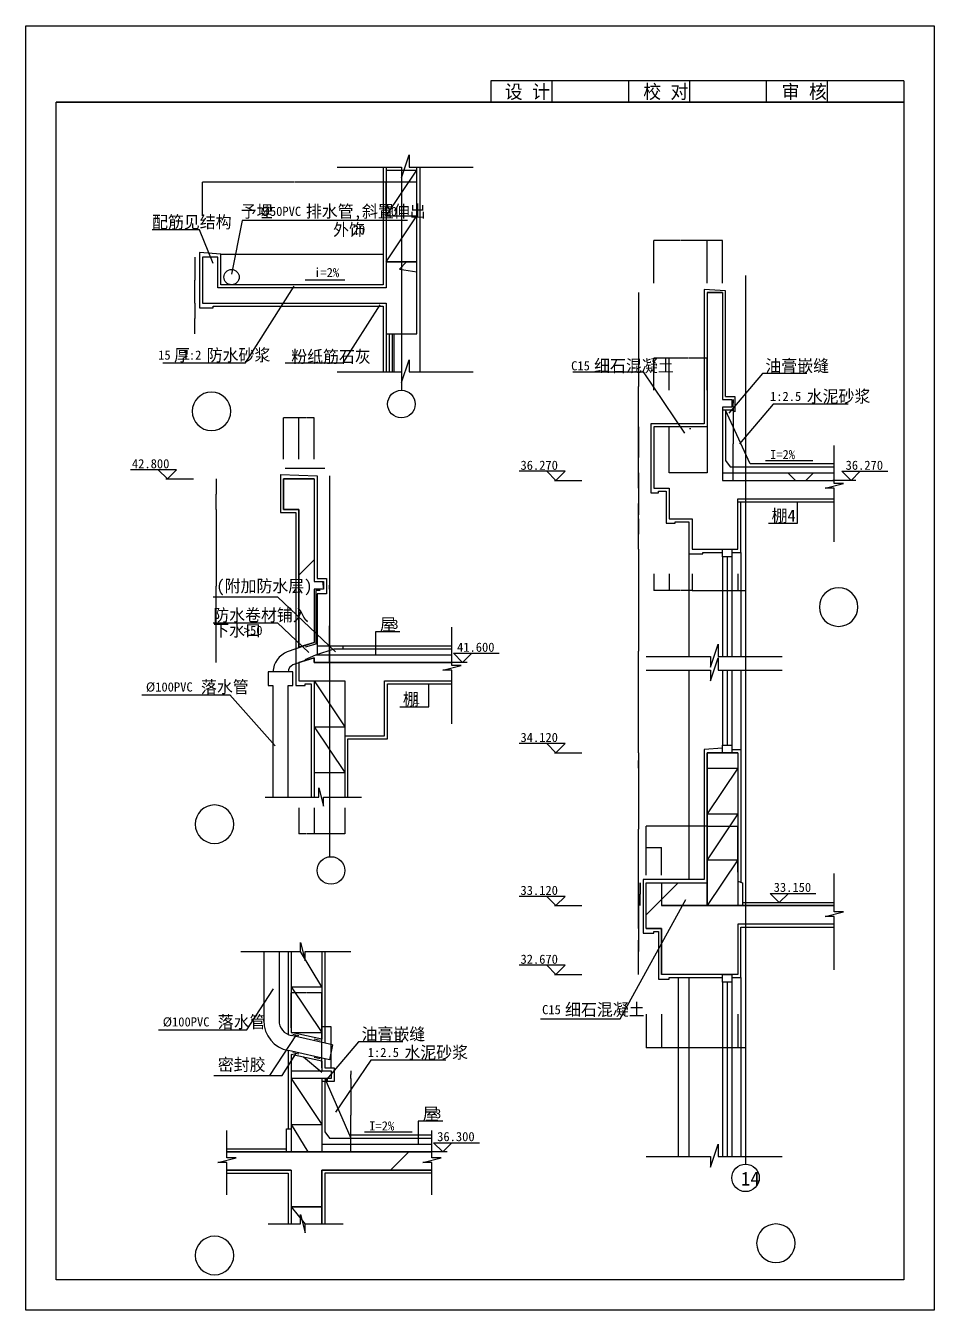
# Model space of a CAD drawing. Header units: metres. Extents: x 0 to 25594, y 0 to 38169.
# Drawn here: x 4364 to 10304, y 28284 to 36684 of the extents above; entities that cross this region are included whole.
import ezdxf

# ---------------------------------------------------------------- set-up
doc = ezdxf.new("R2010")
doc.units = ezdxf.units.M
for name, color, linetype in [('DIM', 126, 'Continuous'), ('DOOR', 4, 'Continuous'), ('HATCH', 255, 'Continuous'), ('HZ', 6, 'Continuous'), ('L', 65, 'Continuous'), ('PUB_TEXT', 7, 'Continuous'), ('TK', 143, 'Continuous'), ('WALL', 7, 'Continuous')]:
    doc.layers.add(name, color=color, linetype=linetype)
doc.dimstyles.get("Standard").update_dxf_attribs({"dimtxt": 2.5, "dimasz": 2.5, "dimexe": 1.25, "dimexo": 0.625, "dimtad": 1, "dimcen": 2.5, "dimazin": 3, "dimtfac": 1, "dimtmove": 0, "dimatfit": 3})

# ---------------------------------------------------------------- blocks, each defined once
blk = doc.blocks.new('B')
at = {"layer": 'DIM'}
for p, q in [((0, 0), (-200, 200)), ((-200, 200), (800, 200)), ((0, 0), (200, 200))]:
    blk.add_line(p, q, dxfattribs=at)
blk = doc.blocks.new('_INDEX1')
blk.add_lwpolyline([(-0.5, 0, 1), (0.5, 0, 1)], format="xyb", close=True)
blk = doc.blocks.new('*D66')
for p, q in [((8868.5, 35280), (8819.75, 35280)), ((8820, 35000), (8820, 35280)), ((8920.25, 35280), (8871.5, 35280)), ((8920, 35000), (8920, 35280))]:
    blk.add_line(p, q)
at = {"layer": 'Defpoints'}
for p in [(8920, 35280), (8820, 35000), (8920, 35000)]:
    blk.add_point(p, dxfattribs=at)
at = {"layer": 'DIM', "insert": (8870, 35280), "char_height": 1, "attachment_point": 5}
blk.add_mtext('100', dxfattribs=at)
blk = doc.blocks.new('*D67')
for p, q in [((8643.5, 35280), (8469.75, 35280)), ((8470, 35000), (8470, 35280)), ((8820.25, 35280), (8646.5, 35280)), ((8820, 35000), (8820, 35280))]:
    blk.add_line(p, q)
at = {"layer": 'Defpoints'}
for p in [(8820, 35280), (8470, 35000), (8820, 35000)]:
    blk.add_point(p, dxfattribs=at)
at = {"layer": 'DIM', "insert": (8645, 35280), "char_height": 1, "attachment_point": 5}
blk.add_mtext('350', dxfattribs=at)
blk = doc.blocks.new('*D68')
for p, q in [((8370, 34940), (8370, 34325)), ((8369.75, 34325), (8369.5, 34325)), ((8370, 33710), (8370, 34325)), ((8370, 34325), (8370, 34325)), ((8370.25, 34325), (8370.5, 34325))]:
    blk.add_line(p, q)
at = {"layer": 'Defpoints'}
for p in [(8370, 34940), (8370, 34325), (8370, 33710)]:
    blk.add_point(p, dxfattribs=at)
at = {"layer": 'DIM', "insert": (8370, 34326.125), "char_height": 1, "attachment_point": 5}
blk.add_mtext('1350', dxfattribs=at)
blk = doc.blocks.new('*D69')
for p, q in [((8370, 33710), (8370, 33485)), ((8369.75, 33485), (8369.5, 33485)), ((8370, 33260), (8370, 33485)), ((8370, 33485), (8370, 33485)), ((8370.25, 33485), (8370.5, 33485))]:
    blk.add_line(p, q)
at = {"layer": 'Defpoints'}
for p in [(8370, 33710), (8370, 33485), (8370, 33260)]:
    blk.add_point(p, dxfattribs=at)
at = {"layer": 'DIM', "insert": (8370, 33486.125), "char_height": 1, "attachment_point": 5}
blk.add_mtext('0', dxfattribs=at)
blk = doc.blocks.new('*D70')
for p, q in [((8370, 33260), (8370, 32595)), ((8369.75, 32595), (8369.5, 32595)), ((8370, 31930), (8370, 32595)), ((8370, 32595), (8370, 32595)), ((8370.25, 32595), (8370.5, 32595))]:
    blk.add_line(p, q)
at = {"layer": 'Defpoints'}
for p in [(8370, 33260), (8370, 32595), (8370, 31930)]:
    blk.add_point(p, dxfattribs=at)
at = {"layer": 'DIM', "insert": (8370, 32596.125), "char_height": 1, "attachment_point": 5}
blk.add_mtext('1700', dxfattribs=at)
blk = doc.blocks.new('*D71')
for p, q in [((8370, 31930), (8370, 31430)), ((8369.75, 31430), (8369.5, 31430)), ((8370, 30930), (8370, 31430)), ((8370, 31430), (8370, 31430)), ((8370.25, 31430), (8370.5, 31430))]:
    blk.add_line(p, q)
at = {"layer": 'Defpoints'}
for p in [(8370, 31930), (8370, 31430), (8370, 30930)]:
    blk.add_point(p, dxfattribs=at)
at = {"layer": 'DIM', "insert": (8370, 31431.125), "char_height": 1, "attachment_point": 5}
blk.add_mtext('0', dxfattribs=at)
blk = doc.blocks.new('*D72')
for p, q in [((8370, 30930), (8370, 30705)), ((8369.75, 30705), (8369.5, 30705)), ((8370, 30480), (8370, 30705)), ((8370, 30705), (8370, 30705)), ((8370.25, 30705), (8370.5, 30705))]:
    blk.add_line(p, q)
at = {"layer": 'Defpoints'}
for p in [(8370, 30930), (8370, 30705), (8370, 30480)]:
    blk.add_point(p, dxfattribs=at)
at = {"layer": 'DIM', "insert": (8370, 30706.125), "char_height": 1, "attachment_point": 5}
blk.add_mtext('0', dxfattribs=at)
blk = doc.blocks.new('*D73')
for p, q in [((8370, 33460), (8370, 33360)), ((8369.75, 33360), (8369.5, 33360)), ((8370, 33260), (8370, 33360)), ((8370, 33360), (8370, 33360)), ((8370.25, 33360), (8370.5, 33360))]:
    blk.add_line(p, q)
at = {"layer": 'Defpoints'}
for p in [(8370, 33460), (8370, 33360), (8370, 33260)]:
    blk.add_point(p, dxfattribs=at)
at = {"layer": 'DIM', "insert": (8370, 33361.125), "char_height": 1, "attachment_point": 5}
blk.add_mtext('0', dxfattribs=at)
blk = doc.blocks.new('*D74')
for p, q in [((8370, 33660), (8370, 33560)), ((8369.75, 33560), (8369.5, 33560)), ((8370, 33460), (8370, 33560)), ((8370, 33560), (8370, 33560)), ((8370.25, 33560), (8370.5, 33560))]:
    blk.add_line(p, q)
at = {"layer": 'Defpoints'}
for p in [(8370, 33660), (8370, 33560), (8370, 33460)]:
    blk.add_point(p, dxfattribs=at)
at = {"layer": 'DIM', "insert": (8370, 33561.125), "char_height": 1, "attachment_point": 5}
blk.add_mtext('0', dxfattribs=at)
blk = doc.blocks.new('*D75')
for p, q in [((8370, 34060), (8370, 33860)), ((8369.75, 33860), (8369.5, 33860)), ((8370, 33660), (8370, 33860)), ((8370, 33860), (8370, 33860)), ((8370.25, 33860), (8370.5, 33860))]:
    blk.add_line(p, q)
at = {"layer": 'Defpoints'}
for p in [(8370, 34060), (8370, 33860), (8370, 33660)]:
    blk.add_point(p, dxfattribs=at)
at = {"layer": 'DIM', "insert": (8370, 33861.125), "char_height": 1, "attachment_point": 5}
blk.add_mtext('0', dxfattribs=at)
blk = doc.blocks.new('*D76')
for p, q in [((8369.75, 33710), (8369.5, 33710)), ((8370, 33760), (8370, 33710)), ((8370, 33660), (8370, 33710)), ((8370, 33710), (8370, 33710)), ((8370.25, 33710), (8370.5, 33710))]:
    blk.add_line(p, q)
at = {"layer": 'Defpoints'}
for p in [(8370, 33760), (8370, 33710), (8370, 33660)]:
    blk.add_point(p, dxfattribs=at)
at = {"layer": 'DIM', "insert": (8370, 33711.125), "char_height": 1, "attachment_point": 5}
blk.add_mtext('0', dxfattribs=at)
blk = doc.blocks.new('*D77')
for p, q in [((8370, 34060), (8370, 33910)), ((8369.75, 33910), (8369.5, 33910)), ((8370, 33760), (8370, 33910)), ((8370, 33910), (8370, 33910)), ((8370.25, 33910), (8370.5, 33910))]:
    blk.add_line(p, q)
at = {"layer": 'Defpoints'}
for p in [(8370, 34060), (8370, 33910), (8370, 33760)]:
    blk.add_point(p, dxfattribs=at)
at = {"layer": 'DIM', "insert": (8370, 33911.125), "char_height": 1, "attachment_point": 5}
blk.add_mtext('0', dxfattribs=at)
blk = doc.blocks.new('*D78')
for p, q in [((8693.5, 34510), (8569.75, 34510)), ((8570, 34300), (8570, 34510)), ((8820.25, 34510), (8696.5, 34510)), ((8820, 34300), (8820, 34510))]:
    blk.add_line(p, q)
at = {"layer": 'Defpoints'}
for p in [(8820, 34510), (8570, 34300), (8820, 34300)]:
    blk.add_point(p, dxfattribs=at)
at = {"layer": 'DIM', "insert": (8695, 34510), "char_height": 1, "attachment_point": 5}
blk.add_mtext('250', dxfattribs=at)
blk = doc.blocks.new('*D79')
for p, q in [((8518.5, 34510), (8469.75, 34510)), ((8470, 34300), (8470, 34510)), ((8570.25, 34510), (8521.5, 34510)), ((8570, 34300), (8570, 34510))]:
    blk.add_line(p, q)
at = {"layer": 'Defpoints'}
for p in [(8570, 34510), (8470, 34300), (8570, 34300)]:
    blk.add_point(p, dxfattribs=at)
at = {"layer": 'DIM', "insert": (8520, 34510), "char_height": 1, "attachment_point": 5}
blk.add_mtext('100', dxfattribs=at)
blk = doc.blocks.new('*D80')
for p, q in [((8470, 33100), (8470, 32990)), ((8570, 33100), (8570, 32990)), ((8518.5, 32990), (8469.75, 32990)), ((8570.25, 32990), (8521.5, 32990))]:
    blk.add_line(p, q)
at = {"layer": 'Defpoints'}
for p in [(8470, 33100), (8570, 33100), (8570, 32990)]:
    blk.add_point(p, dxfattribs=at)
at = {"layer": 'DIM', "insert": (8520, 32990), "char_height": 1, "attachment_point": 5}
blk.add_mtext('100', dxfattribs=at)
blk = doc.blocks.new('*D81')
for p, q in [((8570, 33100), (8570, 32990)), ((8720, 33100), (8720, 32990)), ((8643.5, 32990), (8569.75, 32990)), ((8720.25, 32990), (8646.5, 32990))]:
    blk.add_line(p, q)
at = {"layer": 'Defpoints'}
for p in [(8570, 33100), (8720, 33100), (8720, 32990)]:
    blk.add_point(p, dxfattribs=at)
at = {"layer": 'DIM', "insert": (8645, 32990), "char_height": 1, "attachment_point": 5}
blk.add_mtext('150', dxfattribs=at)
blk = doc.blocks.new('*D82')
for p, q in [((8720, 33100), (8720, 32990)), ((8920, 33100), (8920, 32990)), ((8720.25, 32990), (8818.5, 32990)), ((8821.5, 32990), (8919.75, 32990))]:
    blk.add_line(p, q)
at = {"layer": 'Defpoints'}
for p in [(8720, 33100), (8920, 33100), (8720, 32990)]:
    blk.add_point(p, dxfattribs=at)
at = {"layer": 'DIM', "insert": (8820, 32990), "char_height": 1, "attachment_point": 5}
blk.add_mtext('200', dxfattribs=at)
blk = doc.blocks.new('*D83')
for p, q in [((8920, 33100), (8920, 32990)), ((9020, 33100), (9020, 32990)), ((8920.25, 32990), (8968.5, 32990)), ((8971.5, 32990), (9019.75, 32990))]:
    blk.add_line(p, q)
at = {"layer": 'Defpoints'}
for p in [(8920, 33100), (9020, 33100), (8920, 32990)]:
    blk.add_point(p, dxfattribs=at)
at = {"layer": 'DIM', "insert": (8970, 32990), "char_height": 1, "attachment_point": 5}
blk.add_mtext('100', dxfattribs=at)
blk = doc.blocks.new('*D84')
for p, q in [((9020, 33100), (9020, 32991.29)), ((9070, 33100), (9070, 32991.29)), ((9020.25, 32991.29), (9044, 32991.29)), ((9046, 32991.29), (9069.75, 32991.29))]:
    blk.add_line(p, q)
at = {"layer": 'Defpoints'}
for p in [(9020, 33100), (9070, 33100), (9020, 32991.29)]:
    blk.add_point(p, dxfattribs=at)
at = {"layer": 'DIM', "insert": (9045, 32991.29), "char_height": 1, "attachment_point": 5}
blk.add_mtext('50', dxfattribs=at)
blk = doc.blocks.new('*D85')
for p, q in [((8990, 34190), (8990, 33950)), ((8989.75, 33950), (8989.5, 33950)), ((8990, 33710), (8990, 33950)), ((8990, 33950), (8990, 33950)), ((8990.25, 33950), (8990.5, 33950))]:
    blk.add_line(p, q)
at = {"layer": 'Defpoints'}
for p in [(8990, 34190), (8990, 33950), (8990, 33710)]:
    blk.add_point(p, dxfattribs=at)
at = {"layer": 'DIM', "insert": (8990, 33951.125), "char_height": 1, "attachment_point": 5}
blk.add_mtext('0', dxfattribs=at)
blk = doc.blocks.new('*D86')
for p, q in [((8989.75, 34215), (8989.5, 34215)), ((8990, 34240), (8990, 34215)), ((8990, 34190), (8990, 34215)), ((8990, 34215), (8990, 34215)), ((8990.25, 34215), (8990.5, 34215))]:
    blk.add_line(p, q)
at = {"layer": 'Defpoints'}
for p in [(8990, 34240), (8990, 34215), (8990, 34190)]:
    blk.add_point(p, dxfattribs=at)
at = {"layer": 'DIM', "insert": (8990, 34216.125), "char_height": 1, "attachment_point": 5}
blk.add_mtext('0', dxfattribs=at)
blk = doc.blocks.new('*D87')
for p, q in [((8820, 31150), (8820, 31450)), ((8820.25, 31450), (8918.5, 31450)), ((8921.5, 31450), (9019.75, 31450)), ((9020, 31150), (9020, 31450))]:
    blk.add_line(p, q)
at = {"layer": 'Defpoints'}
for p in [(8820, 31450), (8820, 31150), (9020, 31150)]:
    blk.add_point(p, dxfattribs=at)
at = {"layer": 'DIM', "insert": (8920, 31450), "char_height": 1, "attachment_point": 5}
blk.add_mtext('200', dxfattribs=at)
blk = doc.blocks.new('*D88')
for p, q in [((8618.5, 31450), (8419.75, 31450)), ((8420, 31130), (8420, 31450)), ((8820.25, 31450), (8621.5, 31450)), ((8820, 31130), (8820, 31450))]:
    blk.add_line(p, q)
at = {"layer": 'Defpoints'}
for p in [(8820, 31450), (8420, 31130), (8820, 31130)]:
    blk.add_point(p, dxfattribs=at)
at = {"layer": 'DIM', "insert": (8620, 31450), "char_height": 1, "attachment_point": 5}
blk.add_mtext('400', dxfattribs=at)
blk = doc.blocks.new('*D89')
for p, q in [((8370, 30780), (8370, 30630)), ((8369.75, 30630), (8369.5, 30630)), ((8370, 30480), (8370, 30630)), ((8370, 30630), (8370, 30630)), ((8370.25, 30630), (8370.5, 30630))]:
    blk.add_line(p, q)
at = {"layer": 'Defpoints'}
for p in [(8370, 30780), (8370, 30630), (8370, 30480)]:
    blk.add_point(p, dxfattribs=at)
at = {"layer": 'DIM', "insert": (8370, 30631.125), "char_height": 1, "attachment_point": 5}
blk.add_mtext('0', dxfattribs=at)
blk = doc.blocks.new('*D90')
for p, q in [((8370, 31080), (8370, 30930)), ((8369.75, 30930), (8369.5, 30930)), ((8370, 30780), (8370, 30930)), ((8370, 30930), (8370, 30930)), ((8370.25, 30930), (8370.5, 30930))]:
    blk.add_line(p, q)
at = {"layer": 'Defpoints'}
for p in [(8370, 31080), (8370, 30930), (8370, 30780)]:
    blk.add_point(p, dxfattribs=at)
at = {"layer": 'DIM', "insert": (8370, 30931.125), "char_height": 1, "attachment_point": 5}
blk.add_mtext('0', dxfattribs=at)
blk = doc.blocks.new('*D91')
for p, q in [((8420, 31130), (8420, 31310)), ((8420.25, 31310), (8468.5, 31310)), ((8471.5, 31310), (8519.75, 31310)), ((8520, 31130), (8520, 31310))]:
    blk.add_line(p, q)
at = {"layer": 'Defpoints'}
for p in [(8420, 31310), (8420, 31130), (8520, 31130)]:
    blk.add_point(p, dxfattribs=at)
at = {"layer": 'DIM', "insert": (8470, 31310), "char_height": 1, "attachment_point": 5}
blk.add_mtext('100', dxfattribs=at)
blk = doc.blocks.new('*D92')
for p, q in [((9020, 30220), (9020, 30000)), ((9070, 30220), (9070, 30000)), ((9044, 30000), (9019.75, 30000)), ((9070.25, 30000), (9046, 30000))]:
    blk.add_line(p, q)
at = {"layer": 'Defpoints'}
for p in [(9020, 30220), (9070, 30220), (9070, 30000)]:
    blk.add_point(p, dxfattribs=at)
at = {"layer": 'DIM', "insert": (9045, 30000), "char_height": 1, "attachment_point": 5}
blk.add_mtext('50', dxfattribs=at)
blk = doc.blocks.new('*D93')
for p, q in [((8520, 30220), (8520, 30000)), ((9020, 30220), (9020, 30000)), ((8768.5, 30000), (8519.75, 30000)), ((9020.25, 30000), (8771.5, 30000))]:
    blk.add_line(p, q)
at = {"layer": 'Defpoints'}
for p in [(8520, 30220), (9020, 30220), (9020, 30000)]:
    blk.add_point(p, dxfattribs=at)
at = {"layer": 'DIM', "insert": (8770, 30000), "char_height": 1, "attachment_point": 5}
blk.add_mtext('500', dxfattribs=at)
blk = doc.blocks.new('*D94')
for p, q in [((8420, 30220), (8420, 30000)), ((8520, 30220), (8520, 30000)), ((8468.5, 30000), (8419.75, 30000)), ((8520.25, 30000), (8471.5, 30000))]:
    blk.add_line(p, q)
at = {"layer": 'Defpoints'}
for p in [(8420, 30220), (8520, 30220), (8520, 30000)]:
    blk.add_point(p, dxfattribs=at)
at = {"layer": 'DIM', "insert": (8470, 30000), "char_height": 1, "attachment_point": 5}
blk.add_mtext('100', dxfattribs=at)
blk = doc.blocks.new('*D95')
for p, q in [((8370, 31930), (8370, 31880)), ((8369.75, 31880), (8369.5, 31880)), ((8370, 31830), (8370, 31880)), ((8370, 31880), (8370, 31880)), ((8370.25, 31880), (8370.5, 31880))]:
    blk.add_line(p, q)
at = {"layer": 'Defpoints'}
for p in [(8370, 31930), (8370, 31880), (8370, 31830)]:
    blk.add_point(p, dxfattribs=at)
at = {"layer": 'DIM', "insert": (8370, 31881.125), "char_height": 1, "attachment_point": 5}
blk.add_mtext('0', dxfattribs=at)
blk = doc.blocks.new('*D96')
for p, q in [((6818.5, 35660), (6719.75, 35660)), ((6720, 35440), (6720, 35660)), ((6920.25, 35660), (6821.5, 35660)), ((6920, 35440), (6920, 35660))]:
    blk.add_line(p, q)
at = {"layer": 'Defpoints'}
for p in [(6920, 35660), (6720, 35440), (6920, 35440)]:
    blk.add_point(p, dxfattribs=at)
at = {"layer": 'DIM', "insert": (6820, 35660), "char_height": 1, "attachment_point": 5}
blk.add_mtext('200', dxfattribs=at)
blk = doc.blocks.new('*D97')
for p, q in [((6118, 35660), (5519.75, 35660)), ((5520, 35440), (5520, 35660)), ((6720.25, 35660), (6122, 35660)), ((6720, 35440), (6720, 35660))]:
    blk.add_line(p, q)
at = {"layer": 'Defpoints'}
for p in [(6720, 35660), (5520, 35440), (6720, 35440)]:
    blk.add_point(p, dxfattribs=at)
at = {"layer": 'DIM', "insert": (6120, 35660), "char_height": 1, "attachment_point": 5}
blk.add_mtext('1200', dxfattribs=at)
blk = doc.blocks.new('*D98')
for p, q in [((5470, 35170), (5470, 35020)), ((5469.75, 35020), (5469.5, 35020)), ((5470, 34870), (5470, 35020)), ((5470, 35020), (5470, 35020)), ((5470.25, 35020), (5470.5, 35020))]:
    blk.add_line(p, q)
at = {"layer": 'Defpoints'}
for p in [(5470, 35170), (5470, 35020), (5470, 34870)]:
    blk.add_point(p, dxfattribs=at)
at = {"layer": 'DIM', "insert": (5470, 35021.125), "char_height": 1, "attachment_point": 5}
blk.add_mtext('0', dxfattribs=at)
blk = doc.blocks.new('*D99')
for p, q in [((5470, 34870), (5470, 34770)), ((5469.75, 34770), (5469.5, 34770)), ((5470, 34670), (5470, 34770)), ((5470, 34770), (5470, 34770)), ((5470.25, 34770), (5470.5, 34770))]:
    blk.add_line(p, q)
at = {"layer": 'Defpoints'}
for p in [(5470, 34870), (5470, 34770), (5470, 34670)]:
    blk.add_point(p, dxfattribs=at)
at = {"layer": 'DIM', "insert": (5470, 34771.125), "char_height": 1, "attachment_point": 5}
blk.add_mtext('0', dxfattribs=at)
blk = doc.blocks.new('*D100')
for p, q in [((6198.5, 34120), (6149.75, 34120)), ((6150, 33850), (6150, 34120)), ((6250.25, 34120), (6201.5, 34120)), ((6250, 33850), (6250, 34120))]:
    blk.add_line(p, q)
at = {"layer": 'Defpoints'}
for p in [(6250, 34120), (6150, 33850), (6250, 33850)]:
    blk.add_point(p, dxfattribs=at)
at = {"layer": 'DIM', "insert": (6200, 34120), "char_height": 1, "attachment_point": 5}
blk.add_mtext('100', dxfattribs=at)
blk = doc.blocks.new('*D101')
for p, q in [((6098.5, 34120), (6049.75, 34120)), ((6050, 33850), (6050, 34120)), ((6150.25, 34120), (6101.5, 34120)), ((6150, 33850), (6150, 34120))]:
    blk.add_line(p, q)
at = {"layer": 'Defpoints'}
for p in [(6150, 34120), (6050, 33850), (6150, 33850)]:
    blk.add_point(p, dxfattribs=at)
at = {"layer": 'DIM', "insert": (6100, 34120), "char_height": 1, "attachment_point": 5}
blk.add_mtext('100', dxfattribs=at)
blk = doc.blocks.new('*D102')
for p, q in [((5610, 33720), (5610, 33620)), ((5609.75, 33620), (5609.5, 33620)), ((5610, 33520), (5610, 33620)), ((5610, 33620), (5610, 33620)), ((5610.25, 33620), (5610.5, 33620))]:
    blk.add_line(p, q)
at = {"layer": 'Defpoints'}
for p in [(5610, 33720), (5610, 33620), (5610, 33520)]:
    blk.add_point(p, dxfattribs=at)
at = {"layer": 'DIM', "insert": (5610, 33621.125), "char_height": 1, "attachment_point": 5}
blk.add_mtext('0', dxfattribs=at)
blk = doc.blocks.new('*D103')
for p, q in [((5610, 33520), (5610, 33020)), ((5609.75, 33020), (5609.5, 33020)), ((5610, 32520), (5610, 33020)), ((5610, 33020), (5610, 33020)), ((5610.25, 33020), (5610.5, 33020))]:
    blk.add_line(p, q)
at = {"layer": 'Defpoints'}
for p in [(5610, 33520), (5610, 33020), (5610, 32520)]:
    blk.add_point(p, dxfattribs=at)
at = {"layer": 'DIM', "insert": (5610, 33021.125), "char_height": 1, "attachment_point": 5}
blk.add_mtext('0', dxfattribs=at)
blk = doc.blocks.new('*D104')
for p, q in [((6150, 31570), (6150, 31400)), ((6250, 31570), (6250, 31400)), ((6198.5, 31400), (6149.75, 31400)), ((6250.25, 31400), (6201.5, 31400))]:
    blk.add_line(p, q)
at = {"layer": 'Defpoints'}
for p in [(6150, 31570), (6250, 31570), (6250, 31400)]:
    blk.add_point(p, dxfattribs=at)
at = {"layer": 'DIM', "insert": (6200, 31400), "char_height": 1, "attachment_point": 5}
blk.add_mtext('100', dxfattribs=at)
blk = doc.blocks.new('*D105')
for p, q in [((6250, 31570), (6250, 31400)), ((6450, 31570), (6450, 31400)), ((6348.5, 31400), (6249.75, 31400)), ((6450.25, 31400), (6351.5, 31400))]:
    blk.add_line(p, q)
at = {"layer": 'Defpoints'}
for p in [(6250, 31570), (6450, 31570), (6450, 31400)]:
    blk.add_point(p, dxfattribs=at)
at = {"layer": 'DIM', "insert": (6350, 31400), "char_height": 1, "attachment_point": 5}
blk.add_mtext('200', dxfattribs=at)
blk = doc.blocks.new('*D106')
for p, q in [((6350, 33000), (6350, 32760)), ((6349.75, 32760), (6349.5, 32760)), ((6350, 32520), (6350, 32760)), ((6350, 32760), (6350, 32760)), ((6350.25, 32760), (6350.5, 32760))]:
    blk.add_line(p, q)
at = {"layer": 'Defpoints'}
for p in [(6350, 33000), (6350, 32760), (6350, 32520)]:
    blk.add_point(p, dxfattribs=at)
at = {"layer": 'DIM', "insert": (6350, 32761.125), "char_height": 1, "attachment_point": 5}
blk.add_mtext('0', dxfattribs=at)
blk = doc.blocks.new('*D107')
for p, q in [((6349.75, 33025), (6349.5, 33025)), ((6350, 33050), (6350, 33025)), ((6350, 33000), (6350, 33025)), ((6350, 33025), (6350, 33025)), ((6350.25, 33025), (6350.5, 33025))]:
    blk.add_line(p, q)
at = {"layer": 'Defpoints'}
for p in [(6350, 33050), (6350, 33025), (6350, 33000)]:
    blk.add_point(p, dxfattribs=at)
at = {"layer": 'DIM', "insert": (6350, 33026.125), "char_height": 1, "attachment_point": 5}
blk.add_mtext('0', dxfattribs=at)
blk = doc.blocks.new('*D108')
for p, q in [((6198.5, 30360), (6099.75, 30360)), ((6100, 30130), (6100, 30360)), ((6300.25, 30360), (6201.5, 30360)), ((6300, 30130), (6300, 30360))]:
    blk.add_line(p, q)
at = {"layer": 'Defpoints'}
for p in [(6300, 30360), (6100, 30130), (6300, 30130)]:
    blk.add_point(p, dxfattribs=at)
at = {"layer": 'DIM', "insert": (6200, 30360), "char_height": 1, "attachment_point": 5}
blk.add_mtext('200', dxfattribs=at)
blk = doc.blocks.new('*D109')
for p, q in [((6490, 29800), (6490, 29560)), ((6489.75, 29560), (6489.5, 29560)), ((6490, 29320), (6490, 29560)), ((6490, 29560), (6490, 29560)), ((6490.25, 29560), (6490.5, 29560))]:
    blk.add_line(p, q)
at = {"layer": 'Defpoints'}
for p in [(6490, 29800), (6490, 29560), (6490, 29320)]:
    blk.add_point(p, dxfattribs=at)
at = {"layer": 'DIM', "insert": (6490, 29561.125), "char_height": 1, "attachment_point": 5}
blk.add_mtext('0', dxfattribs=at)
blk = doc.blocks.new('*D110')
for p, q in [((6489.75, 29825), (6489.5, 29825)), ((6490, 29850), (6490, 29825)), ((6490, 29800), (6490, 29825)), ((6490, 29825), (6490, 29825)), ((6490.25, 29825), (6490.5, 29825))]:
    blk.add_line(p, q)
at = {"layer": 'Defpoints'}
for p in [(6490, 29850), (6490, 29825), (6490, 29800)]:
    blk.add_point(p, dxfattribs=at)
at = {"layer": 'DIM', "insert": (6490, 29826.125), "char_height": 1, "attachment_point": 5}
blk.add_mtext('0', dxfattribs=at)
blk = doc.blocks.new('*D111')
for p, q in [((6300, 29870), (6300, 30140)), ((6300.25, 30140), (6329, 30140)), ((6331, 30140), (6359.75, 30140)), ((6360, 29870), (6360, 30140))]:
    blk.add_line(p, q)
at = {"layer": 'Defpoints'}
for p in [(6300, 30140), (6300, 29870), (6360, 29870)]:
    blk.add_point(p, dxfattribs=at)
at = {"layer": 'DIM', "insert": (6330, 30140), "char_height": 1, "attachment_point": 5}
blk.add_mtext('60', dxfattribs=at)
blk = doc.blocks.new('*D117')
for p, q in [((8380, 31080), (8380, 31005)), ((8379.75, 31005), (8379.5, 31005)), ((8380, 30930), (8380, 31005)), ((8380, 31005), (8380, 31005)), ((8380.25, 31005), (8380.5, 31005))]:
    blk.add_line(p, q)
at = {"layer": 'Defpoints'}
for p in [(8380, 31080), (8380, 31005), (8380, 30930)]:
    blk.add_point(p, dxfattribs=at)
at = {"layer": 'DIM', "insert": (8380, 31006.125), "char_height": 1, "attachment_point": 5}
blk.add_mtext('0', dxfattribs=at)

msp = doc.modelspace()

# ---------------------------------------------------------------- hatches: boundary and pattern name
at = {"layer": 'DIM'}
h = msp.add_hatch(dxfattribs=at)
h.set_pattern_fill('ANSI37', scale=200)
h.paths.add_polyline_path([(9070, 33760), (9070, 33710), (9650, 33710), (9650, 33760)])
h.paths.add_polyline_path([(9070, 33710), (9070, 33760), (8920, 33760), (8920, 33710)])
h = msp.add_hatch(dxfattribs=at)
h.set_pattern_fill('AN32C', scale=200)
h.set_pattern_definition([(45, (0, 0), (-449.013, 449.013), [])])
h.paths.add_polyline_path([(8820, 31080), (8520, 31080), (8520, 30930), (8820, 30930)])
at = {"layer": 'DOOR'}
h = msp.add_hatch(dxfattribs=at)
h.set_pattern_fill('AR-CONC', scale=40)
h.paths.add_polyline_path([(6113.6, 34970), (6049.6, 34870), (6720, 34870), (6720, 34670), (6820, 34670), (6820, 35140), (6720, 35140), (6720, 34970)])
h.paths.add_polyline_path([(6113.6, 34970), (5620, 34970), (5620, 35170), (5520, 35170), (5520, 34870), (6049.6, 34870)])
h.paths.add_polyline_path([(6920, 35140), (6820, 35140), (6820, 34670), (6920, 34670)])
h = msp.add_hatch(dxfattribs=at)
h.set_pattern_fill('ANSI31', scale=1000)
h.paths.add_polyline_path([(6820, 34670), (6920, 34670), (6920, 35140), (6820, 35140)])
h.paths.add_polyline_path([(6720, 34870), (6720, 34670), (6820, 34670), (6820, 35140), (6720, 35140), (6720, 34970), (6113.6, 34970), (6049.6, 34870)])
h.paths.add_polyline_path([(6049.6, 34870), (6113.6, 34970), (5620, 34970), (5620, 35170), (5520, 35170), (5520, 34870)])
h = msp.add_hatch(dxfattribs=at)
h.set_pattern_fill('ANSI31', scale=1000)
h.paths.add_polyline_path([(8720, 33460), (8720, 33260), (9020, 33260), (9020, 33590), (9070, 33590), (9070, 33710), (8920, 33710), (8920, 34190), (8980, 34190), (8980, 34240), (8920, 34240), (8920, 34940), (8820, 34940), (8820, 33760), (8570, 33760), (8570, 34060), (8470, 34060), (8470, 33660), (8570, 33660), (8570, 33460)])
h.paths.add_polyline_path([(9650, 33590), (9650, 33660), (9590, 33660), (9710, 33690), (9650, 33690), (9650, 33710), (9640, 33710), (9070, 33710), (9070, 33590)])
h = msp.add_hatch(dxfattribs=at)
h.set_pattern_fill('AR-CONC', scale=40)
h.paths.add_polyline_path([(8920, 33710), (8920, 34190), (8980, 34190), (8980, 34240), (8920, 34240), (8920, 34940), (8820, 34940), (8820, 33760), (8570, 33760), (8570, 34060), (8470, 34060), (8470, 33660), (8570, 33660), (8570, 33460), (8720, 33460), (8720, 33260), (9020, 33260), (9020, 33590), (9070, 33590), (9070, 33710)])
h = msp.add_hatch(dxfattribs=at)
h.set_pattern_fill('AR-CONC', scale=40)
h.paths.add_polyline_path([(8820, 34060), (8570, 34060), (8570, 33760), (8820, 33760)])
h = msp.add_hatch(dxfattribs=at)
h.set_pattern_fill('AR-CONC', scale=40)
h.paths.add_polyline_path([(6250, 33720), (6050, 33720), (6050, 33520), (6150, 33520), (6150, 32817.37), (6250, 32722.63), (6250, 33000), (6310, 33000), (6310, 33050), (6250, 33050)])
h.paths.add_polyline_path([(6710, 32400), (7150, 32400), (7150, 32470), (7090, 32470), (7210, 32500), (7150, 32500), (7150, 32520), (6350, 32520), (6350, 32400), (6450, 32400), (6450, 32040), (6710, 32040)])
h.paths.add_polyline_path([(6350, 32400), (6350, 32520), (6250, 32520), (6250, 32550), (6150, 32517.22), (6150, 32400)])
h = msp.add_hatch(dxfattribs=at)
h.set_pattern_fill('AR-CONC', scale=40)
h.paths.add_polyline_path([(6250, 33720), (6050, 33720), (6050, 33520), (6150, 33520), (6150, 32817.37), (6250, 32722.63), (6250, 33000), (6310, 33000), (6310, 33050), (6250, 33050)])
h.paths.add_polyline_path([(6450, 32400), (6450, 32040), (6710, 32040), (6710, 32400), (7150, 32400), (7150, 32470), (7090, 32470), (7210, 32500), (7150, 32500), (7150, 32520), (6350, 32520), (6350, 32400)])
h.paths.add_polyline_path([(6150, 32647.37), (6171.94, 32626.58), (6250, 32650), (6250, 32722.63), (6150, 32817.37)])
h.paths.add_polyline_path([(6150, 32400), (6350, 32400), (6350, 32520), (6250, 32520), (6250, 32550), (6150, 32517.22)])
h = msp.add_hatch(dxfattribs=at)
h.set_pattern_fill('ANSI31', scale=1000)
h.paths.add_polyline_path([(6250, 33720), (6050, 33720), (6050, 33520), (6150, 33520), (6150, 32817.37), (6250, 32722.63), (6250, 33000), (6310, 33000), (6310, 33050), (6250, 33050)])
h.paths.add_polyline_path([(6150, 32647.37), (6171.94, 32626.58), (6250, 32650), (6250, 32722.63), (6150, 32817.37)])
h.paths.add_polyline_path([(6350, 32400), (6350, 32520), (6250, 32520), (6250, 32550), (6150, 32517.22), (6150, 32400)])
h.paths.add_polyline_path([(6450, 32400), (6450, 32040), (6710, 32040), (6710, 32400), (7150, 32400), (7150, 32470), (7090, 32470), (7210, 32500), (7150, 32500), (7150, 32520), (6350, 32520), (6350, 32400)])
h = msp.add_hatch(dxfattribs=at)
h.set_pattern_fill('AR-CONC', scale=80)
h.paths.add_polyline_path([(8520, 30780), (8520, 30679.77), (8657.95, 30930), (8520, 30930), (8520, 31080), (8420, 31080), (8420, 30780)])
h.paths.add_polyline_path([(9650, 30810), (9650, 30860), (9590, 30860), (9710, 30890), (9650, 30890), (9650, 30930), (9070, 30930), (9070, 30810)])
h.paths.add_polyline_path([(9020, 31930), (8820, 31930), (8820, 31830), (9020, 31830)])
h = msp.add_hatch(dxfattribs=at)
h.set_pattern_fill('AR-CONC', scale=40)
h.paths.add_polyline_path([(8820, 31930), (8820, 31830), (9020, 31830), (9020, 31930)])
h = msp.add_hatch(dxfattribs=at)
h.set_pattern_fill('ANSI31', scale=1000)
h.paths.add_polyline_path([(9070, 30810), (9070, 30930), (8657.95, 30930), (8520, 30679.77), (8520, 30480), (9020, 30480), (9020, 30810)])
h.paths.add_polyline_path([(8657.95, 30930), (8520, 30930), (8520, 31080), (8420, 31080), (8420, 30780), (8520, 30780), (8520, 30679.77)])
h.paths.add_polyline_path([(9650, 30930), (9070, 30930), (9070, 30810), (9650, 30810), (9650, 30860), (9590, 30860), (9710, 30890), (9650, 30890)])
h = msp.add_hatch(dxfattribs=at)
h.set_pattern_fill('AR-CONC', scale=80)
h.paths.add_polyline_path([(8520, 31080), (8520, 30930), (8820, 30930), (8820, 31080)])
h = msp.add_hatch(dxfattribs=at)
h.set_pattern_fill('AR-CONC', scale=40)
h.paths.add_polyline_path([(8520, 30679.77), (8520, 30480), (9020, 30480), (9020, 30810), (9070, 30810), (9070, 30930), (8657.95, 30930)])
h = msp.add_hatch(dxfattribs=at)
h.set_pattern_fill('AR-CONC', scale=40)
h.paths.add_polyline_path([(7020, 29320), (5680, 29320), (5680, 29280), (5740, 29280), (5620, 29250), (5680, 29250), (5680, 29200), (6100, 29200), (6100, 28960), (6300, 28960), (6300, 29200), (7020, 29200), (7020, 29250), (6960, 29250), (7080, 29280), (7020, 29280)])
h.paths.add_polyline_path([(6100, 29850), (6100, 29800), (6336.92, 29800), (6360, 29827.27), (6360, 29850)])
h = msp.add_hatch(dxfattribs=at)
h.set_pattern_fill('ANSI31', scale=1000)
h.paths.add_polyline_path([(6300, 29200), (7020, 29200), (7020, 29250), (6960, 29250), (7080, 29280), (7020, 29280), (7020, 29320), (5680, 29320), (5680, 29280), (5740, 29280), (5620, 29250), (5680, 29250), (5680, 29200), (6100, 29200), (6100, 28960), (6300, 28960)])
at = {"layer": 'HATCH'}
h = msp.add_hatch(dxfattribs=at)
h.set_pattern_fill('AR-SAND', scale=20)
h.paths.add_polyline_path([(8940, 34170), (8940, 33840), (8970, 33800), (9120, 33800), (9120, 33820), (9100, 33820)])
h = msp.add_hatch(dxfattribs=at)
h.set_pattern_fill('AR-SAND', scale=20)
h.paths.add_polyline_path([(6328.72, 29780), (6320, 29780), (6320, 29450), (6350, 29410), (6490, 29410)])

# ---------------------------------------------------------------- linework, layer by layer
at = {"layer": 'DIM'}
for p, q in [((6720, 35440), (6920, 35740)), ((6720, 35740), (6920, 35740)), ((6820, 35720), (6820, 34300)), ((6720, 35440), (6920, 35440)), ((6720, 35140), (6920, 35440)), ((9070, 35050), (9070, 29240)), ((8940, 34950), (8800, 34960)), ((8800, 34960), (8800, 34080)), ((8940, 34260), (8940, 34950)), ((8940, 34260), (9000, 34260)), ((9000, 34260), (9000, 34160)), ((8980, 34170), (8920, 34170)), ((8940, 34170), (8940, 33840)), ((9100, 33820), (8940, 34170)), ((9000, 34160), (8980, 34170)), ((8800, 34080), (8450, 34080)), ((8450, 34080), (8450, 33640)), ((8940, 33840), (8970, 33800)), ((8970, 33800), (9650, 33800)), ((9650, 33820), (9100, 33820)), ((5280, 33720), (5460, 33720)), ((6350, 33740), (6350, 31250)), ((7820, 33710), (8000, 33710)), ((9790, 33710), (9640, 33710)), ((8450, 33640), (8450, 33630)), ((8450, 33630), (8500, 33630)), ((8500, 33630), (8500, 33640)), ((8500, 33640), (8550, 33640)), ((8550, 33640), (8550, 33430)), ((9020, 33570), (9650, 33570)), ((9040, 33240), (9040, 33570)), ((8610, 33430), (8610, 33440)), ((8610, 33440), (8700, 33440)), ((8700, 33440), (8700, 33230)), ((8550, 33430), (8610, 33430)), ((8700, 33230), (8790, 33230)), ((8700, 33230), (8700, 32560)), ((8790, 33230), (8790, 33240)), ((8790, 33240), (8920, 33240)), ((8920, 33210), (8920, 32560)), ((8950, 33210), (8950, 32560)), ((8980, 33240), (9040, 33240)), ((8980, 33210), (8980, 32560)), ((9040, 33240), (9040, 32560)), ((6250, 32650), (6074.29, 32589.72)), ((6250, 32550), (6111.43, 32504.57)), ((8700, 32470), (8700, 31100)), ((8920, 32470), (8920, 31980)), ((8950, 32470), (8950, 31980)), ((8980, 32470), (8980, 31980)), ((9040, 32470), (9040, 31085)), ((7820, 31930), (8000, 31930)), ((8920, 31960), (8800, 31950)), ((8800, 31950), (8800, 31100)), ((8980, 31950), (9040, 31950)), ((9020, 31830), (8820, 31530)), ((9020, 31530), (8820, 31230)), ((9020, 31230), (8820, 30930)), ((8800, 31100), (8400, 31100)), ((8400, 31100), (8400, 30750)), ((7820, 30930), (8000, 30930)), ((9050, 30950), (9650, 30950)), ((8400, 30750), (8470, 30750)), ((8470, 30750), (8470, 30760)), ((8470, 30760), (8500, 30760)), ((8500, 30760), (8500, 30450)), ((9040, 30460), (9040, 30790)), ((9040, 30790), (9650, 30790)), ((5920, 30630), (5920, 30178.64)), ((6020, 30630), (6020, 30178.64)), ((6080, 30630), (6080, 30086.98)), ((6300, 30400), (6160, 30630)), ((6320, 30630), (6320, 30031.24)), ((7820, 30480), (8000, 30480)), ((8500, 30450), (8570, 30450)), ((8570, 30460), (8920, 30460)), ((8570, 30450), (8570, 30460)), ((8630, 30460), (8630, 29290)), ((8700, 30460), (8700, 29290)), ((8920, 30430), (8920, 29290)), ((8950, 30430), (8950, 29290)), ((8980, 30460), (9040, 30460)), ((8980, 30430), (8980, 29290)), ((9040, 30460), (9040, 29290)), ((6100, 30400), (6300, 30400)), ((6100, 30400), (6300, 30100)), ((6100, 30100), (6300, 30100)), ((6370, 30020), (6100.8, 30080.5)), ((6370, 30020), (6350.8, 29921.86)), ((6080, 29982.68), (6080, 29470)), ((6350.8, 29921.86), (6081.6, 29982.36)), ((6300, 29840), (6180, 29940)), ((6320, 29930), (6320, 29870)), ((6320, 29870), (6380, 29870)), ((6380, 29870), (6380, 29780)), ((6100, 29800), (6300, 29500)), ((6380, 29780), (6300, 29780)), ((6320, 29800), (6490, 29410)), ((6100, 29500), (6300, 29500)), ((6100, 29500), (6209.09, 29320)), ((6070, 29320), (6070, 29470)), ((6070, 29470), (6100, 29470)), ((7020, 29430), (6480, 29430)), ((5680, 29340), (6070, 29340)), ((6300, 29370), (7020, 29370)), ((5680, 29180), (6080, 29180)), ((6080, 29180), (6080, 28850)), ((7020, 29180), (6320, 29180)), ((6320, 29180), (6320, 28850)), ((6100, 28960), (6190, 28847.5))]:
    msp.add_line(p, q, dxfattribs=at)
for points in [[(6720, 35140), (6720, 34970), (5620, 34970), (5620, 35170), (5520, 35170), (5520, 34870), (6720, 34870), (6720, 34670), (6920, 34670), (6920, 35140)], [(8920, 33260), (8980, 33260), (8980, 33210), (8920, 33210)], [(8920, 31980), (8980, 31980), (8980, 31930), (8920, 31930)], [(8920, 30480), (8980, 30480), (8980, 30430), (8920, 30430)]]:
    msp.add_lwpolyline(points, close=True, dxfattribs=at)
for points in [[(8820, 34940), (8820, 33760), (8570, 33760), (8570, 34060), (8470, 34060), (8470, 33660), (8570, 33660), (8570, 33460), (8720, 33460), (8720, 33260), (9020, 33260), (9020, 33590), (9650, 33590)], [(8820, 34940), (8920, 34940), (8920, 34240), (8980, 34240), (8980, 34190), (8920, 34190), (8920, 33710), (9650, 33710)], [(7940, 34420), (8400, 34420), (8670, 34020)], [(9470, 34410), (9180, 34410), (8960, 34150)], [(9740, 34210), (9250, 34210), (9030, 33950)], [(9650, 33310), (9650, 33660), (9590, 33660), (9710, 33690), (9650, 33690), (9650, 33940)], [(9200, 33840), (9420, 33840), (9510, 33840)], [(6050, 33720), (6250, 33720), (6250, 33050), (6304.89, 33050), (6310, 33000), (6250, 33000), (6250, 32650), (6150, 32620), (6150, 33520), (6050, 33520), (6050, 33720)], [(8920, 33760), (9650, 33760)], [(7150, 32120), (7150, 32470), (7090, 32470), (7210, 32500), (7150, 32500), (7150, 32750)], [(7150, 32520), (6250, 32520), (6250, 32550), (6150, 32520), (6150, 32400), (6450, 32400), (6450, 32040), (6710, 32040.89), (6710, 32400), (7150, 32400)], [(6080, 31640), (6080, 32370), (6110, 32370), (6110, 32460), (5950, 32460), (5950, 32370), (5980, 32370), (5980, 31640)], [(9650, 30810), (9020, 30810), (9020, 30480), (8520, 30480), (8520, 30780), (8420, 30780), (8420, 31080), (8520, 31080), (8520, 30930), (8820, 30930), (8820, 31930)], [(8820, 31930), (9020, 31930), (9020, 30930), (9650, 30930)], [(5930, 31640), (6280, 31640), (6280, 31700), (6310, 31580), (6310, 31640), (6560, 31640)], [(9020, 31090), (9050, 31080), (9050, 30930)], [(9650, 30510), (9650, 30860), (9590, 30860), (9710, 30890), (9650, 30890), (9650, 31140)], [(7730, 30190), (8250, 30190), (8680, 30970)], [(5770, 30630), (6160, 30630), (6160, 30690), (6190, 30570), (6190, 30630), (6490, 30630)], [(6110, 30090), (6150, 30080)], [(6250, 30060), (6290, 30050)], [(6830, 30040), (6540, 30040), (6320, 29780)], [(6110, 29970), (6150, 29960)], [(6250, 29940), (6290, 29930)], [(7110, 29920), (6620, 29920), (6390, 29580)], [(6320, 29790), (6340, 29790)], [(6320, 29780), (6320, 29450), (6350, 29410), (7020, 29410)], [(5680, 29040), (5680, 29250), (5620, 29250), (5740, 29280), (5680, 29280), (5680, 29460)], [(6580, 29450), (6800, 29450), (6890, 29450)], [(7020, 29040), (7020, 29250), (6960, 29250), (7080, 29280), (7020, 29280), (7020, 29460)], [(5680, 29320), (7020, 29320)], [(5680, 29200), (6100, 29200), (6100, 28850)], [(6300, 28850), (6300, 29200), (7020, 29200)], [(5950, 28850), (6160, 28850), (6160, 28910), (6190, 28790), (6190, 28850), (6440, 28850)], [(6100, 28960), (6300, 28960)]]:
    msp.add_lwpolyline(points, dxfattribs=at)
for centre, radius, start, end in [((6130, 32450.45), 150, 111.8, 176.35), ((6130, 32458.15), 50, 111.8, 180), ((6120, 30178.64), 200, 180, 258.93), ((6120, 30178.64), 100, 180, 258.93)]:
    msp.add_arc(centre, radius, start, end, dxfattribs=at)
at = {"layer": 'L'}
for p, q in [((6700, 35760), (6700, 34990)), ((6940, 35760), (6940, 34420)), ((5500, 35350), (5190, 35350)), ((5590, 35130), (5500, 35350)), ((5640, 35190), (5500, 35200)), ((5500, 35200), (5500, 34840)), ((5640, 34990), (5640, 35190)), ((5640, 35190), (6700, 35190)), ((6700, 34990), (5640, 34990)), ((5500, 34840), (5590, 34840)), ((5590, 34840), (5590, 34850)), ((5590, 34850), (6700, 34850)), ((6700, 34850), (6700, 34420)), ((6720, 34670), (6720, 34420)), ((6740, 34670), (6740, 34420)), ((6760, 34670), (6760, 34420)), ((6770, 34670), (6770, 34420)), ((6270, 32630), (7150, 32630)), ((6440, 32610), (6440, 32630)), ((7250, 32520), (7150, 32520)), ((6250, 32400), (6450, 32100)), ((6250, 32100), (6450, 32100)), ((6250, 32100), (6450, 31800)), ((6250, 31800), (6450, 31800)), ((5959.2, 29818.56), (6134.61, 30085.81)), ((6040, 29820), (6130, 29960)), ((5593.26, 29818.56), (6040, 29818.56)), ((7120, 29320), (7020, 29320))]:
    msp.add_line(p, q, dxfattribs=at)
for points in [[(6400, 35760), (6820, 35760), (6820, 35690), (6870, 35840), (6870, 35760), (7290, 35760)], [(6860, 35410), (5780, 35410), (5710, 35060)], [(5260, 34480), (5800, 34480), (6120, 34980)], [(6450, 35020), (6250, 35020), (6190, 35020)], [(6060, 34480), (6440, 34480), (6682.27, 34858.55)], [(6400, 34420), (6820, 34420), (6820, 34350), (6870, 34500), (6870, 34420), (7290, 34420)], [(6060, 33790), (6260, 33790), (6320, 33790)], [(6030, 33750), (6270, 33740), (6270, 33070), (6330, 33070), (6330, 32970), (6270, 32970), (6270, 32573.64)], [(6030, 33750), (6030, 33500), (6130, 33500), (6130, 32370), (6190, 32370), (6190, 32380), (6230, 32380), (6230, 31640)], [(9220, 33430), (9410, 33430), (9410, 33570)], [(5590, 32950), (6010, 32950), (6390, 32590)], [(6290, 32990), (6260, 32990), (6260, 32640), (6190, 32620)], [(5590, 32780), (6010, 32780), (6215.26, 32585.55)], [(6810, 32720), (6650, 32720), (6650, 32570)], [(6190, 32540), (6260, 32570), (6380, 32610), (7150, 32610)], [(8420, 32560), (8840, 32560), (8840, 32490), (8890, 32640), (8890, 32560), (9310, 32560)], [(6260, 32570), (7150, 32570)], [(8420, 32470), (8840, 32470), (8840, 32400), (8890, 32550), (8890, 32470), (9310, 32470)], [(6470, 31640), (6470, 32020), (6730, 32020), (6730, 32380), (7150, 32380)], [(6810, 32230), (7000, 32230), (7000, 32380)], [(5123.26, 32308.56), (5699.2, 32308.56), (5994.61, 31975.81)], [(5233.26, 30118.56), (5809.2, 30118.56), (5984.61, 30385.81)], [(7090, 29520), (6930, 29520), (6930, 29370)], [(8420, 29290), (8840, 29290), (8840, 29220), (8890, 29370), (8890, 29290), (9310, 29290)]]:
    msp.add_lwpolyline(points, dxfattribs=at)
for centre, radius in [((5710, 35040), 50), ((6820, 34210), 90), ((6360, 31160), 90), ((9070, 29150), 90)]:
    msp.add_circle(centre, radius, dxfattribs=at)
at = {"layer": 'TK'}
for p, q in [((10104, 36324), (7404, 36324)), ((7404, 36324), (7404, 36184)), ((7804, 36324), (7804, 36184)), ((8304, 36324), (8304, 36184)), ((8704, 36324), (8704, 36184)), ((9204, 36324), (9204, 36184)), ((9604, 36324), (9604, 36184)), ((10104, 36324), (10104, 36184)), ((10104, 36184), (4564, 36184))]:
    msp.add_line(p, q, dxfattribs=at)
for points in [[(4364, 36684), (10304, 36684), (10304, 28284), (4364, 28284)], [(4564, 36184), (10104, 36184), (10104, 28484), (4564, 28484)]]:
    msp.add_lwpolyline(points, close=True, dxfattribs=at)
msp.add_lwpolyline([(10104, 36184), (10104, 28484), (4564, 28484), (4564, 36184), (10104, 36184)], dxfattribs=at)
at = {"layer": 'WALL'}
for p, q in [((6720, 35760), (6720, 34970)), ((6920, 34670), (6920, 35760)), ((5620, 35170), (5520, 35170)), ((5520, 35170), (5520, 34870)), ((5620, 34970), (5620, 35170)), ((6720, 35140), (6920, 35140)), ((6720, 34970), (5620, 34970)), ((5520, 34870), (6720, 34870)), ((6720, 34870), (6720, 34670)), ((8920, 34940), (8820, 34940)), ((8820, 34940), (8820, 33760)), ((8920, 34940), (8920, 34240)), ((6720, 34670), (6920, 34670)), ((8920, 34240), (8980, 34240)), ((8980, 34190), (8920, 34190)), ((8920, 34190), (8920, 33710)), ((8980, 34240), (8980, 34190)), ((8820, 34060), (8470, 34060)), ((8470, 34060), (8470, 33660)), ((8570, 33760), (8570, 34060)), ((6250, 33720), (6050, 33720)), ((6050, 33720), (6050, 33520)), ((6250, 33720), (6250, 33050)), ((8820, 33760), (8570, 33760)), ((8920, 33710), (9650, 33710)), ((8470, 33660), (8570, 33660)), ((8570, 33660), (8570, 33460)), ((6050, 33520), (6150, 33520)), ((6150, 33520), (6150, 32620)), ((9020, 33590), (9650, 33590)), ((9020, 33260), (9020, 33590)), ((8570, 33460), (8720, 33460)), ((8720, 33460), (8720, 33260)), ((8720, 33260), (9020, 33260)), ((6250, 33050), (6310, 33050)), ((6310, 33050), (6310, 33000)), ((6310, 33000), (6250, 33000)), ((6250, 33000), (6250, 32650)), ((6150, 32620), (6250, 32650)), ((6150, 32520), (6250, 32550)), ((6150, 32520), (6150, 32400)), ((6250, 32550), (6250, 32520)), ((6250, 32520), (7150, 32520)), ((6150, 32400), (6450, 32400)), ((6250, 32400), (6250, 31640)), ((6450, 32400), (6450, 31640)), ((6710, 32040), (6710, 32400)), ((6710, 32400), (7150, 32400)), ((6450, 32040), (6710, 32040)), ((9020, 31930), (8820, 31930)), ((8820, 31930), (8820, 30930)), ((9020, 31930), (9020, 30930)), ((8820, 31830), (9020, 31830)), ((8820, 31530), (9020, 31530)), ((8820, 31230), (9020, 31230)), ((8420, 30780), (8420, 31080)), ((8420, 31080), (8820, 31080)), ((8520, 31080), (8520, 30930)), ((9650, 30930), (8520, 30930)), ((8820, 30930), (9020, 30930)), ((8420, 30780), (8520, 30780)), ((8520, 30780), (8520, 30480)), ((9650, 30810), (9020, 30810)), ((9020, 30810), (9020, 30480)), ((6100, 30630), (6100, 30101.17)), ((6300, 30630), (6300, 30056.23)), ((9020, 30480), (8520, 30480)), ((6300, 30056.23), (6100, 30101.17)), ((6100, 29957.72), (6100, 29320)), ((6300, 29912.78), (6100, 29957.72)), ((6300, 29912.78), (6300, 29850)), ((6100, 29850), (6360, 29850)), ((6360, 29850), (6360, 29800)), ((6360, 29800), (6100, 29800)), ((6300, 29800), (6300, 29320)), ((7020, 29320), (5680, 29320)), ((6100, 29200), (5680, 29200)), ((6100, 29200), (6100, 28850)), ((7020, 29200), (6300, 29200)), ((6300, 29200), (6300, 28850)), ((6300, 28960), (6100, 28960))]:
    msp.add_line(p, q, dxfattribs=at)

# ---------------------------------------------------------------- block references
at = {"layer": 'L', "yscale": 0.3, "zscale": 0.3}
for p, xscale in [((5290, 33720), -0.3), ((7830, 33710), -0.3), ((9760, 33710), 0.3), ((7220, 32520), 0.3), ((7830, 31930), -0.3), ((9290, 30950), 0.3), ((7830, 30930), -0.3), ((7830, 30480), -0.3), ((7090, 29320), 0.3)]:
    msp.add_blockref('B', p, dxfattribs=dict(at, xscale=xscale))
at = {"layer": 'PUB_TEXT', "xscale": 252, "yscale": 252, "zscale": 252}
for p in [(5578.41, 34162.41), (9678.41, 32882.41), (5598.41, 31462.41), (9268.41, 28722.41), (5598.41, 28642.41)]:
    msp.add_blockref('_INDEX1', p, dxfattribs=at)

# ---------------------------------------------------------------- texts
at = {"layer": 'DIM'}
for s, height, p in [('C15', 60, (7930, 34430)), ('1:2.5', 60, (9230, 34230)), ('I=2%', 60, (9230, 33850)), ('%%c100PVC', 60, (5150, 32330)), ('C15', 60, (7740, 30220)), ('%%c100PVC', 60, (5260, 30140)), ('1:2.5', 60, (6600, 29940)), ('I=2%', 60, (6610, 29460)), ('14', 90, (9040, 29100))]:
    msp.add_text(s, height=height, dxfattribs=at).set_placement(p)
at = {"layer": 'HZ'}
for s, p in [('配筋见结构', (5190, 35360.2)), ('予埋    排水管,斜置伸出', (5770, 35430.2)), ('外饰', (6374, 35310.2)), (' 厚  防水砂浆', (5280, 34490.2)), ('粉纸筋石灰', (6100, 34480.2)), ('细石混凝土', (8080, 34420.2)), ('油膏嵌缝', (9200, 34420.2)), ('水泥砂浆', (9470, 34220.2)), ('棚4', (9240, 33440.2)), ('(附加防水层)', (5610, 32980.2)), ('防水卷材铺入', (5590, 32790.2)), ('下水口', (5590, 32690.2)), ('屋', (6680, 32730.2)), ('落水管', (5510, 32320.2)), ('棚', (6830, 32240.2)), ('细石混凝土', (7890, 30210.2)), ('落水管', (5620, 30130.2)), ('油膏嵌缝', (6560, 30050.2)), ('水泥砂浆', (6840, 29930.2)), ('密封胶', (5620, 29850.2)), ('屋', (6960, 29530.2))]:
    msp.add_text(s, height=80, dxfattribs=at).set_placement(p)
at = {"layer": 'L'}
for s, p in [('%%c50PVC', (5900, 35440)), ('20', (6710, 35440)), ('20', (6502, 35320.2)), ('i=2%', (6250, 35040)), ('15', (5230, 34500)), ('1:2', (5390, 34500)), ('42.800', (5058.57, 33790)), ('36.270', (7598.57, 33780)), ('36.270', (9724, 33780)), ('3', (6760, 32740)), ('>50', (5790, 32700)), ('41.600', (7184, 32590)), ('1', (6900, 32250)), ('34.120', (7598.57, 32000)), ('33.120', (7598.57, 31000)), ('33.150', (9254, 31020)), ('32.670', (7598.57, 30550)), ('3', (7040, 29540)), ('36.300', (7054, 29390))]:
    msp.add_text(s, height=60, dxfattribs=at).set_placement(p)
at = {"layer": 'TK'}
for s, p in [('设 计', (7496.1, 36207.25)), ('校 对', (8401.11, 36207.25)), ('审 核', (9306.12, 36207.25))]:
    msp.add_text(s, height=90, dxfattribs=at).set_placement(p)

# ---------------------------------------------------------------- dimensions: what is measured, and where the dimension line sits
at = {"layer": 'DIM'}
for base, p1, p2, picture, middle in [((6720, 35660), (6720, 35440), (5520, 35440), '*D97', (6120, 35660)), ((6920, 35660), (6920, 35440), (6720, 35440), '*D96', (6820, 35660)), ((8820, 35280), (8820, 35000), (8470, 35000), '*D67', (8645, 35280)), ((8920, 35280), (8920, 35000), (8820, 35000), '*D66', (8870, 35280)), ((5470, 35020), (5470, 35170), (5470, 34870), '*D98', (5470, 35021.125)), ((5470, 34770), (5470, 34870), (5470, 34670), '*D99', (5470, 34771.125)), ((8570, 34510), (8570, 34300), (8470, 34300), '*D79', (8520, 34510)), ((8820, 34510), (8820, 34300), (8570, 34300), '*D78', (8695, 34510)), ((8990, 34215), (8990, 34190), (8990, 34240), '*D86', (8990, 34216.125)), ((8990, 33950), (8990, 33710), (8990, 34190), '*D85', (8990, 33951.125)), ((6150, 34120), (6150, 33850), (6050, 33850), '*D101', (6100, 34120)), ((6250, 34120), (6250, 33850), (6150, 33850), '*D100', (6200, 34120)), ((8370, 33860), (8370, 33660), (8370, 34060), '*D75', (8370, 33861.125)), ((8370, 33910), (8370, 33760), (8370, 34060), '*D77', (8370, 33911.125)), ((5610, 33620), (5610, 33720), (5610, 33520), '*D102', (5610, 33621.125)), ((8370, 33710), (8370, 33660), (8370, 33760), '*D76', (8370, 33711.125)), ((8370, 33485), (8370, 33710), (8370, 33260), '*D69', (8370, 33486.125)), ((8370, 33560), (8370, 33460), (8370, 33660), '*D74', (8370, 33561.125)), ((5610, 33020), (5610, 33520), (5610, 32520), '*D103', (5610, 33021.125)), ((8370, 33360), (8370, 33260), (8370, 33460), '*D73', (8370, 33361.125)), ((8570, 32990), (8570, 33100), (8470, 33100), '*D80', (8520, 32990)), ((8720, 32990), (8720, 33100), (8570, 33100), '*D81', (8645, 32990)), ((8720, 32990), (8720, 33100), (8920, 33100), '*D82', (8820, 32990)), ((8920, 32990), (8920, 33100), (9020, 33100), '*D83', (8970, 32990)), ((9020, 32991.29), (9020, 33100), (9070, 33100), '*D84', (9045, 32991.29)), ((6350, 33025), (6350, 33000), (6350, 33050), '*D107', (6350, 33026.125)), ((6350, 32760), (6350, 32520), (6350, 33000), '*D106', (6350, 32761.125)), ((8370, 31430), (8370, 31930), (8370, 30930), '*D71', (8370, 31431.125)), ((8370, 31880), (8370, 31930), (8370, 31830), '*D95', (8370, 31881.125)), ((6250, 31400), (6250, 31570), (6150, 31570), '*D104', (6200, 31400)), ((6450, 31400), (6450, 31570), (6250, 31570), '*D105', (6350, 31400)), ((8820, 31450), (8820, 31130), (8420, 31130), '*D88', (8620, 31450)), ((8820, 31450), (8820, 31150), (9020, 31150), '*D87', (8920, 31450)), ((8420, 31310), (8420, 31130), (8520, 31130), '*D91', (8470, 31310)), ((8370, 30930), (8370, 30780), (8370, 31080), '*D90', (8370, 30931.125)), ((8380, 31005), (8380, 31080), (8380, 30930), '*D117', (8380, 31006.125)), ((8370, 30705), (8370, 30930), (8370, 30480), '*D72', (8370, 30706.125)), ((8370, 30630), (8370, 30480), (8370, 30780), '*D89', (8370, 30631.125)), ((6300, 30360), (6300, 30130), (6100, 30130), '*D108', (6200, 30360)), ((8520, 30000), (8520, 30220), (8420, 30220), '*D94', (8470, 30000)), ((9020, 30000), (9020, 30220), (8520, 30220), '*D93', (8770, 30000)), ((9070, 30000), (9070, 30220), (9020, 30220), '*D92', (9045, 30000)), ((6300, 30140), (6300, 29870), (6360, 29870), '*D111', (6330, 30140)), ((6490, 29825), (6490, 29800), (6490, 29850), '*D110', (6490, 29826.125)), ((6490, 29560), (6490, 29320), (6490, 29800), '*D109', (6490, 29561.125))]:
    dim = msp.add_linear_dim(base=base, p1=p1, p2=p2, dimstyle='Standard', dxfattribs=at)
    dim.commit()
    dim.dimension.update_dxf_attribs({"geometry": picture, "text_midpoint": middle})
for base, p1, p2, text, picture, middle in [((8370, 34325), (8370, 34940), (8370, 33710), '1350', '*D68', (8370, 34326.125)), ((8370, 32595), (8370, 33260), (8370, 31930), '1700', '*D70', (8370, 32596.125))]:
    dim = msp.add_linear_dim(base=base, p1=p1, p2=p2, text=text, dimstyle='Standard', dxfattribs=at)
    dim.commit()
    dim.dimension.update_dxf_attribs({"geometry": picture, "text_midpoint": middle})

doc.saveas('drawing.dxf')
